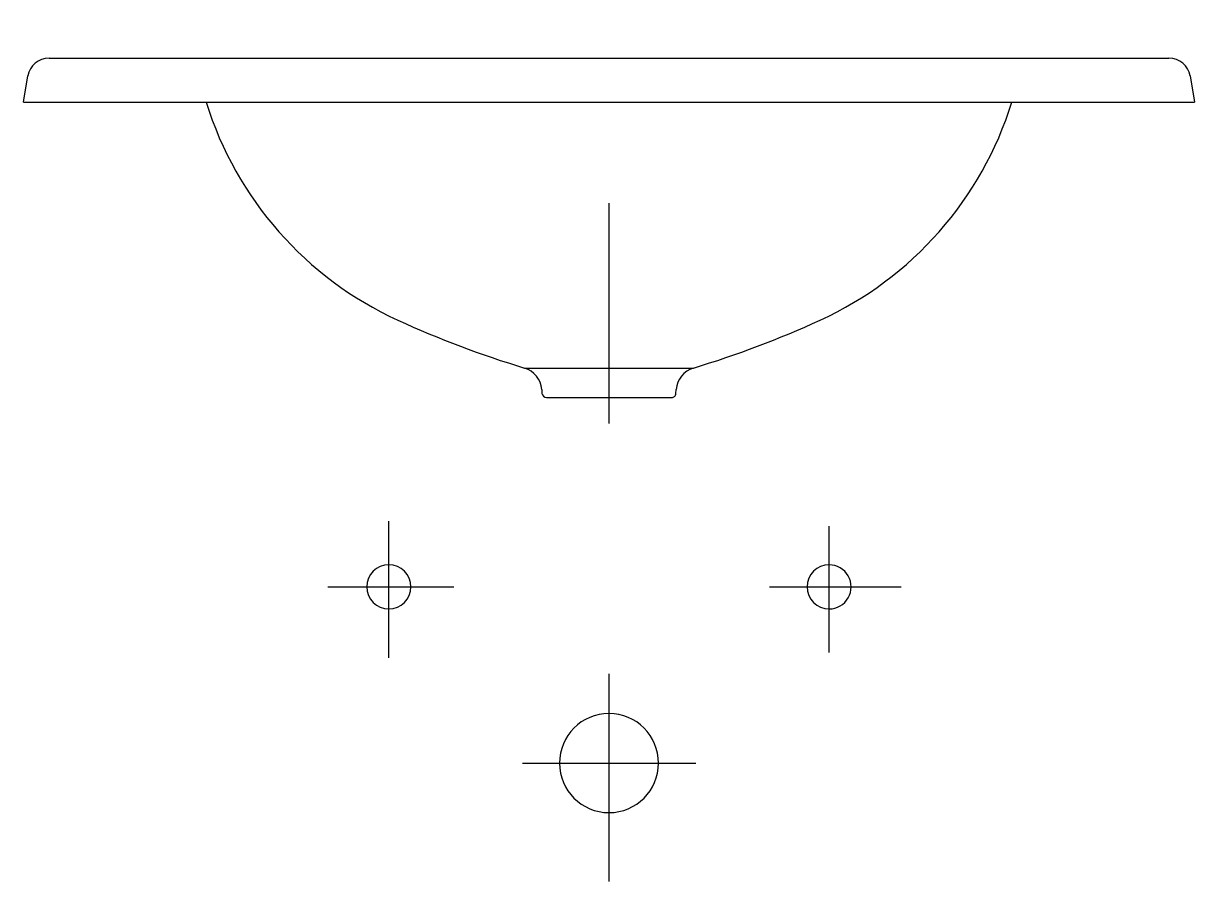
# Model space of a CAD drawing. Extents: x -684.701 to -684.169, y 646.426 to 646.816.
import ezdxf

# ---------------------------------------------------------------- set-up
doc = ezdxf.new("R2010")
doc.units = 0
doc.header["$LTSCALE"] = 0.2799
doc.header["$MEASUREMENT"] = 0
doc.linetypes.add('AXES', pattern=[0.54, 0.3, -0.08, 0.08, -0.08])
doc.linetypes.add('CONTINU', pattern=[0])
doc.layers.get('0').update_dxf_attribs({"linetype": 'CONTINUOUS'})
doc.layers.add('DECA_EIXOS', color=5, linetype='AXES')

msp = doc.modelspace()

# ---------------------------------------------------------------- linework, layer by layer
at = {"linetype": 'CONTINU'}
for points in [[(-684.68909, 646.8001, 0.367068), (-684.69876, 646.79205)], [(-684.17087, 646.79205, 0.366981), (-684.18053, 646.8001)], [(-684.61771, 646.7801, 0.21343), (-684.5307, 646.68125)], [(-684.33893, 646.68125, 0.21343), (-684.25191, 646.7801)], [(-684.5307, 646.68125, 0.033587), (-684.47316, 646.6595)], [(-684.39647, 646.6595, 0.033481), (-684.33893, 646.68125)], [(-684.46538, 646.64978, 0.310051), (-684.47316, 646.6595)], [(-684.39647, 646.6595, 0.310922), (-684.40424, 646.64978)], [(-684.46525, 646.64801, 0.392817), (-684.46326, 646.64615)], [(-684.40636, 646.64615, 0.415732), (-684.4044, 646.64798)], [(-684.53478, 646.57018, 1), (-684.53478, 646.55019)], [(-684.53478, 646.55019, 1), (-684.53478, 646.57018)], [(-684.33485, 646.57018, 1), (-684.33485, 646.55019)], [(-684.33485, 646.55019, 1.000038), (-684.33485, 646.57018)], [(-684.43481, 646.5027, 1), (-684.43481, 646.45772)], [(-684.43481, 646.45772, 1), (-684.43481, 646.5027)]]:
    msp.add_lwpolyline(points, format="xyb", dxfattribs=at)
for points in [[(-684.68909, 646.8001), (-684.18053, 646.8001)], [(-684.70072, 646.7801), (-684.69876, 646.79205)], [(-684.17087, 646.79205), (-684.16891, 646.7801)], [(-684.70072, 646.7801), (-684.16891, 646.7801)], [(-684.47316, 646.6595), (-684.39647, 646.6595)], [(-684.46538, 646.64978), (-684.46525, 646.64801)], [(-684.46326, 646.64615), (-684.40636, 646.64615)], [(-684.4044, 646.64798), (-684.40424, 646.64978)]]:
    msp.add_lwpolyline(points, dxfattribs=at)
at = {"layer": 'DECA_EIXOS'}
for points in [[(-684.43481, 646.63427), (-684.43481, 646.8159)], [(-684.53478, 646.52795), (-684.53478, 646.59006)], [(-684.33485, 646.53034), (-684.33485, 646.58767)], [(-684.56254, 646.56018), (-684.50521, 646.56018)], [(-684.36189, 646.56018), (-684.30218, 646.56018)], [(-684.43481, 646.42644), (-684.43481, 646.52079)], [(-684.47416, 646.48021), (-684.39533, 646.48021)]]:
    msp.add_lwpolyline(points, dxfattribs=at)

doc.saveas('drawing.dxf')
